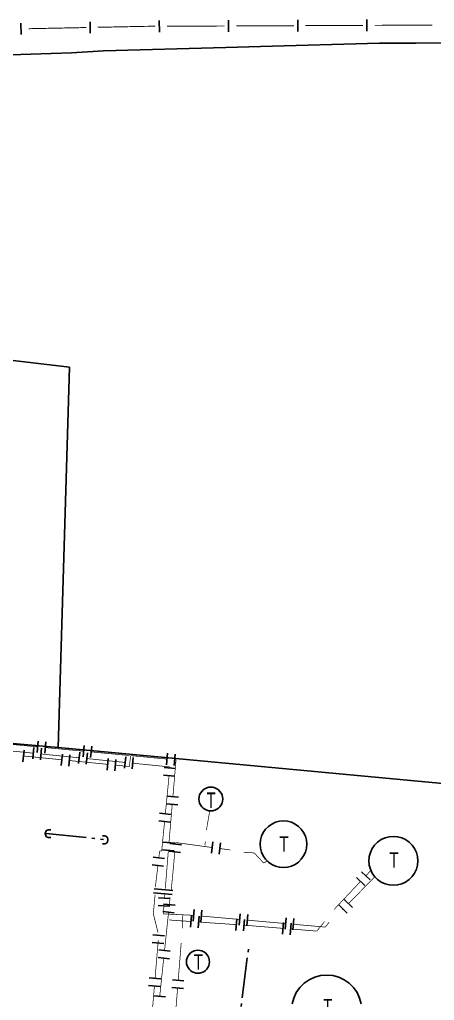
# Model space of a CAD drawing. Extents: x 200604 to 201918, y 4843538 to 4845237.
# Drawn here: x 201008.3 to 201116.2, y 4844834.3 to 4845089.5 of the extents above; entities that cross this region are included whole.
import ezdxf

# ---------------------------------------------------------------- set-up
doc = ezdxf.new("R2010")
doc.units = 0
doc.header["$LTSCALE"] = 1.5
doc.header["$MEASUREMENT"] = 0
doc.linetypes.add('TRACO_05', pattern=[11, 7, -1, 0.5, -1, 0.5, -1])
for name, color, linetype in [('CD_MALHA_LOTES', 7, 'CONTINUOUS'), ('HD-ADUTORAS', 170, 'CONTINUOUS'), ('HD-TANQUE-PC', 170, 'CONTINUOUS'), ('HD-VALAS-DRENOS', 170, 'CONTINUOUS'), ('LM-LIM-SETORES-BAIRROS', 250, 'CONTINUOUS'), ('RU-QUADRA', 210, 'CONTINUOUS'), ('SV-BUEIRO-VALA', 7, 'CONTINUOUS'), ('SV-PONTE-BUEIRO', 251, 'CONTINUOUS')]:
    doc.layers.add(name, color=color, linetype=linetype)
doc.styles.add('ARIAL', font='ARIAL.SHX')

# ---------------------------------------------------------------- blocks, each defined once
blk = doc.blocks.new('COD120', base_point=(200983.71, 4844720.5))
at = {"layer": 'SV-BUEIRO-VALA'}
blk.add_lwpolyline([(200982.71, 4844719.1), (200982.71, 4844719.683333), (200982.71, 4844719.770833), (200982.793333, 4844720.004167), (200982.96, 4844720.266667), (200983.21, 4844720.4125), (200983.543333, 4844720.5), (200983.876667, 4844720.5), (200984.21, 4844720.4125), (200984.46, 4844720.266667), (200984.626667, 4844720.004167), (200984.71, 4844719.770833), (200984.71, 4844719.683333), (200984.71, 4844719.1)], dxfattribs=at)

msp = doc.modelspace()

# ---------------------------------------------------------------- linework, layer by layer
at = {"layer": 'CD_MALHA_LOTES', "linetype": 'Continuous', "flags": 128}
for points in [[(200941.93, 4845077.72), (200981.98, 4845079.52), (200989.97, 4845079.87), (201021.83, 4845080.88), (201030.16, 4845081.37), (201061.95, 4845082.26), (201070.99, 4845082.51), (201101.96, 4845083.37), (201111.38, 4845083.42), (201141.13, 4845083.58)], [(201021.3, 4844999.1), (200899.58, 4845013.43)], [(201018.33, 4844900.09), (201021.3, 4844999.1)], [(200864.39, 4844915.27), (200883.91, 4844913.39), (200939.79, 4844907.9), (200967.33, 4844905.01), (200984.83, 4844903.03), (201018.33, 4844900.09)], [(201193.62, 4844883.7), (201159.23, 4844886.92), (201018.33, 4844900.09)]]:
    msp.add_lwpolyline(points, dxfattribs=at)
at = {"layer": 'HD-ADUTORAS', "const_width": 0.18}
for points in [[(201003.07041, 4844901.180102), (201013.026222, 4844900.241053)], [(201001.952387, 4844899.592619), (201011.902045, 4844898.590467)], [(201015.017384, 4844900.053243), (201024.973196, 4844899.114195)], [(201026.964358, 4844898.926385), (201036.92017, 4844897.987336)], [(201009.356529, 4844897.866177), (201019.307193, 4844896.874062)], [(201013.891977, 4844898.390037), (201023.841635, 4844897.387886)], [(201021.297326, 4844896.675639), (201031.24799, 4844895.683524)], [(201025.831566, 4844897.187455), (201035.781224, 4844896.185304)], [(201036.9, 4844895.12), (201037.15174, 4844897.426268)], [(201037.15174, 4844897.426268), (201037.21, 4844897.96)], [(201037.705858, 4844897.913436), (201037.21, 4844897.96)], [(201046.666434, 4844897.071959), (201037.705858, 4844897.913436)], [(201048.21457, 4844887.258565), (201048.976968, 4844896.226216)], [(201049.03, 4844896.85), (201048.657673, 4844896.884965)], [(201048.976968, 4844896.226216), (201049.03, 4844896.85)], [(201033.238122, 4844895.485101), (201036.223321, 4844895.187466)], [(201036.223321, 4844895.187466), (201036.9, 4844895.12)], [(201037.771156, 4844895.984874), (201046.725848, 4844895.082937)], [(201046.725848, 4844895.082937), (201047.45, 4844895.01)], [(201047.45, 4844895.01), (201047.423383, 4844894.739121)], [(201047.227798, 4844892.748707), (201046.249875, 4844882.796639)], [(201047.22, 4844875.56), (201048.045149, 4844885.265754)], [(201057.79, 4844883.5), (201057.106333, 4844879.558858)], [(201046.054291, 4844880.806225), (201045.369745, 4844873.839777)], [(201057.106333, 4844879.558858), (201056.94, 4844878.6)], [(201044.77, 4844873.13), (201044.562149, 4844871.385534)], [(201045.013195, 4844873.13), (201044.77, 4844873.13)], [(201045.3, 4844873.13), (201045.013195, 4844873.13)], [(201045.369745, 4844873.839777), (201045.3, 4844873.13)], [(201046.24, 4844863.34), (201047.039397, 4844873.307997)], [(201047.199277, 4844875.301596), (201047.22, 4844875.56)], [(201048.919961, 4844874.906681), (201048.96, 4844875.33)], [(201048.96, 4844875.33), (201058.447682, 4844874.041384)], [(201056.535316, 4844874.609111), (201056.53, 4844874.57)], [(201056.67, 4844875.6), (201056.535316, 4844874.609111)], [(201060.429486, 4844873.772216), (201062.41129, 4844873.503047)], [(201062.41129, 4844873.503047), (201063.17, 4844873.4)], [(201047.79, 4844862.96), (201048.731634, 4844872.915568)], [(201066.65, 4844872.79), (201068.646574, 4844872.672983)], [(201068.646574, 4844872.672983), (201069.38, 4844872.63)], [(201069.38, 4844872.63), (201071.605046, 4844870.240135)], [(201072.438543, 4844870.326349), (201073, 4844870.6)], [(201044.325525, 4844869.399581), (201043.733964, 4844864.434699)], [(201071.605046, 4844870.240135), (201071.81, 4844870.02)], [(201071.81, 4844870.02), (201072.438543, 4844870.326349)], [(201098.408916, 4844866.674125), (201099.780402, 4844868.129813)], [(201099.780402, 4844868.129813), (201099.79, 4844868.14)], [(201100.91, 4844866.57), (201093.883595, 4844859.45455)], [(201043.733964, 4844864.434699), (201043.65, 4844863.73)], [(201090.18, 4844857.94), (201097.03743, 4844865.218438)], [(201043.58, 4844861.73), (201043.209135, 4844857.74723)], [(201045.983472, 4844860.88523), (201046.03, 4844861.78)], [(201047.405715, 4844860.173755), (201047.5, 4844861.07)], [(201043.209135, 4844857.74723), (201043.12, 4844856.79)], [(201045.77, 4844856.78), (201045.879612, 4844858.887929)], [(201047.301092, 4844859.179243), (201047.405715, 4844860.173755)], [(201092.478313, 4844858.03146), (201092.23, 4844857.78)], [(201043.12, 4844856.79), (201044.344104, 4844851.902326)], [(201046.658099, 4844856.73531), (201045.77, 4844856.78)], [(201046.045619, 4844847.245099), (201047.091847, 4844857.190219)], [(201053.52, 4844856.39), (201046.658099, 4844856.73531)], [(201050.63, 4844852.98), (201050.770608, 4844855.976703)], [(201050.770608, 4844855.976703), (201050.79, 4844856.39)], [(201053.648906, 4844856.378511), (201053.52, 4844856.39)], [(201065.601518, 4844855.313116), (201055.641008, 4844856.200945)], [(201047.926161, 4844855.131138), (201047.22, 4844855.18)], [(201052.914234, 4844854.785987), (201047.926161, 4844855.131138)], [(201064.885609, 4844853.957623), (201054.909463, 4844854.647926)], [(201076.84734, 4844853.001587), (201066.880695, 4844853.817662)], [(201077.55413, 4844854.247721), (201067.59362, 4844855.13555)], [(201085.66, 4844852.28), (201078.840669, 4844852.838371)], [(201087.85, 4844853.33), (201079.546232, 4844854.070156)], [(201087.64, 4844854.74), (201085.758972, 4844852.402965)], [(201088.268729, 4844853.844438), (201087.85, 4844853.33)], [(201088.9, 4844854.62), (201088.268729, 4844853.844438)], [(201085.758972, 4844852.402965), (201085.66, 4844852.28)], [(201044.413085, 4844849.928505), (201043.575183, 4844839.963671)], [(201049.599446, 4844839.455476), (201050.317329, 4844848.426799)], [(201050.317329, 4844848.426799), (201050.38, 4844849.21)], [(201044.790146, 4844835.310956), (201045.836374, 4844845.256075)], [(201043.407602, 4844837.970704), (201042.569699, 4844828.00587)], [(201048.75, 4844828.84), (201049.439917, 4844837.461848)]]:
    msp.add_lwpolyline(points, dxfattribs=at)
at = {"layer": 'HD-ADUTORAS'}
for points in [[(201013.167079, 4844901.734425), (201012.885364, 4844898.747681)], [(201015.158241, 4844901.546615), (201014.876527, 4844898.559872)], [(201009.505347, 4844899.358777), (201009.207712, 4844896.373578)], [(201012.052368, 4844900.082916), (201011.751722, 4844897.098019)], [(201014.042299, 4844899.882486), (201013.741654, 4844896.897588)], [(201023.991957, 4844898.880334), (201023.691312, 4844895.895437)], [(201025.114053, 4844900.607566), (201024.832338, 4844897.620823)], [(201025.981889, 4844898.679904), (201025.681243, 4844895.695007)], [(201027.105215, 4844900.419757), (201026.823501, 4844897.433013)], [(201019.45601, 4844898.366662), (201019.158376, 4844895.381463)], [(201021.446143, 4844898.168239), (201021.148509, 4844895.183039)], [(201031.396807, 4844897.176123), (201031.099172, 4844894.190924)], [(201033.38694, 4844896.9777), (201033.089305, 4844893.992501)], [(201035.931547, 4844897.677753), (201035.630901, 4844894.692855)], [(201037.921478, 4844897.477322), (201037.620833, 4844894.492425)], [(201046.526188, 4844895.57853), (201046.80668, 4844898.565389)], [(201048.517427, 4844895.391535), (201048.797919, 4844898.378394)], [(201048.916193, 4844894.592432), (201045.930572, 4844894.885809)], [(201048.720608, 4844892.602019), (201045.734988, 4844892.895395)], [(201046.719962, 4844887.385632), (201049.709179, 4844887.131499)], [(201046.55054, 4844885.392821), (201049.539757, 4844885.138688)], [(201047.547101, 4844880.659536), (201044.561481, 4844880.952913)], [(201047.742686, 4844882.64995), (201044.757065, 4844882.943327)], [(201045.544198, 4844873.427907), (201048.534597, 4844873.188087)], [(201045.704077, 4844875.421506), (201048.694476, 4844875.181687)], [(201047.426626, 4844875.047926), (201050.413296, 4844874.765436)], [(201058.649558, 4844875.527737), (201058.245805, 4844872.555031)], [(201060.631362, 4844875.258569), (201060.22761, 4844872.285862)], [(201046.051613, 4844871.208066), (201043.072684, 4844871.563002)], [(201047.238299, 4844873.056813), (201050.224969, 4844872.774322)], [(201045.814989, 4844869.222113), (201042.83606, 4844869.57705)], [(201095.945664, 4844866.247052), (201098.129196, 4844864.189823)], [(201097.31715, 4844867.70274), (201099.500682, 4844865.645511)], [(201044.485496, 4844860.963125), (201047.481448, 4844860.807336)], [(201094.950912, 4844858.400589), (201092.816277, 4844860.508511)], [(201044.381636, 4844858.965824), (201047.377588, 4844858.810034)], [(201045.809324, 4844859.336177), (201048.79286, 4844859.022309)], [(201053.515731, 4844854.884435), (201053.78208, 4844857.872588)], [(201093.545631, 4844856.977499), (201091.410996, 4844859.085421)], [(201045.600079, 4844857.347153), (201048.583615, 4844857.033285)], [(201052.810689, 4844853.289565), (201053.01778, 4844856.282409)], [(201054.805918, 4844853.151504), (201055.013009, 4844856.144348)], [(201055.507833, 4844854.706869), (201055.774182, 4844857.695022)], [(201064.631225, 4844852.471639), (201064.838316, 4844855.464482)], [(201065.468343, 4844853.81904), (201065.734692, 4844856.807193)], [(201066.626455, 4844852.333578), (201066.833545, 4844855.326422)], [(201067.460445, 4844853.641474), (201067.726794, 4844856.629627)], [(201077.420955, 4844852.753645), (201077.687304, 4844855.741798)], [(201079.413057, 4844852.576079), (201079.679406, 4844855.564232)], [(201076.724929, 4844851.50659), (201076.969751, 4844854.496583)], [(201078.718258, 4844851.343375), (201078.96308, 4844854.333368)], [(201046.014725, 4844851.074315), (201043.025275, 4844851.325685)], [(201045.847145, 4844849.081348), (201042.857694, 4844849.332719)], [(201044.344606, 4844845.413009), (201047.328142, 4844845.099141)], [(201044.553851, 4844847.402033), (201047.537387, 4844847.088165)], [(201045.069908, 4844839.837985), (201042.080457, 4844840.089356)], [(201044.902327, 4844837.845018), (201041.912877, 4844838.096389)], [(201047.944697, 4844837.581495), (201050.935138, 4844837.342201)], [(201048.104226, 4844839.575123), (201051.094667, 4844839.335829)], [(201043.298378, 4844835.46789), (201046.281914, 4844835.154021)]]:
    msp.add_lwpolyline(points, dxfattribs=at)
at = {"layer": 'HD-TANQUE-PC', "linetype": 'Continuous'}
for points in [[(201058.09, 4844889.76, 10.66), (201057.55, 4844889.71, 10.66), (201057.03, 4844889.57, 10.66), (201056.54, 4844889.34, 10.66), (201056.1, 4844889.03, 10.66), (201055.72, 4844888.65, 10.66), (201055.41, 4844888.21, 10.66), (201055.18, 4844887.72, 10.66), (201055.04, 4844887.2, 10.66), (201054.99, 4844886.66, 10.66), (201055.04, 4844886.12, 10.66), (201055.18, 4844885.6, 10.66), (201055.41, 4844885.11, 10.66), (201055.72, 4844884.67, 10.66), (201056.1, 4844884.29, 10.66), (201056.54, 4844883.98, 10.66), (201057.03, 4844883.75, 10.66), (201057.55, 4844883.61, 10.66), (201058.09, 4844883.56, 10.66), (201058.63, 4844883.61, 10.66), (201059.15, 4844883.75, 10.66), (201059.64, 4844883.98, 10.66), (201060.08, 4844884.29, 10.66), (201060.46, 4844884.67, 10.66), (201060.77, 4844885.11, 10.66), (201061, 4844885.6, 10.66), (201061.14, 4844886.12, 10.66), (201061.19, 4844886.66, 10.66), (201061.14, 4844887.2, 10.66), (201061, 4844887.72, 10.66), (201060.77, 4844888.21, 10.66), (201060.46, 4844888.65, 10.66), (201060.08, 4844889.03, 10.66), (201059.64, 4844889.34, 10.66), (201059.15, 4844889.57, 10.66), (201058.63, 4844889.71, 10.66)], [(201076.96, 4844880.97, 17.709999), (201075.91, 4844880.88, 17.709999), (201074.88, 4844880.6, 17.709999), (201073.92, 4844880.16, 17.709999), (201073.05, 4844879.55, 17.709999), (201072.3, 4844878.8, 17.709999), (201071.69, 4844877.93, 17.709999), (201071.24, 4844876.97, 17.709999), (201070.97, 4844875.94, 17.709999), (201070.88, 4844874.89, 17.709999), (201070.97, 4844873.83, 17.709999), (201071.24, 4844872.81, 17.709999), (201071.69, 4844871.84, 17.709999), (201072.3, 4844870.98, 17.709999), (201073.05, 4844870.23, 17.709999), (201073.92, 4844869.62, 17.709999), (201074.88, 4844869.17, 17.709999), (201075.91, 4844868.89, 17.709999), (201076.96, 4844868.8, 17.709999), (201078.02, 4844868.89, 17.709999), (201079.04, 4844869.17, 17.709999), (201080, 4844869.62, 17.709999), (201080.87, 4844870.23, 17.709999), (201081.62, 4844870.98, 17.709999), (201082.23, 4844871.84, 17.709999), (201082.68, 4844872.81, 17.709999), (201082.95, 4844873.83, 17.709999), (201083.05, 4844874.89, 17.709999), (201082.95, 4844875.94, 17.709999), (201082.68, 4844876.97, 17.709999), (201082.23, 4844877.93, 17.709999), (201081.62, 4844878.8, 17.709999), (201080.87, 4844879.55, 17.709999), (201080, 4844880.16, 17.709999), (201079.04, 4844880.6, 17.709999), (201078.02, 4844880.88, 17.709999)], [(201105.58, 4844876.94, 17.780001), (201104.48, 4844876.84, 17.780001), (201103.41, 4844876.55, 17.780001), (201102.4, 4844876.09, 17.780001), (201101.49, 4844875.45, 17.780001), (201100.7, 4844874.66, 17.780001), (201100.07, 4844873.75, 17.780001), (201099.6, 4844872.75, 17.780001), (201099.31, 4844871.68, 17.780001), (201099.21, 4844870.57, 17.780001), (201099.31, 4844869.46, 17.780001), (201099.6, 4844868.39, 17.780001), (201100.07, 4844867.38, 17.780001), (201100.7, 4844866.48, 17.780001), (201101.49, 4844865.69, 17.780001), (201102.4, 4844865.05, 17.780001), (201103.41, 4844864.58, 17.780001), (201104.48, 4844864.3, 17.780001), (201105.58, 4844864.2, 17.780001), (201106.69, 4844864.3, 17.780001), (201107.76, 4844864.58, 17.780001), (201108.77, 4844865.05, 17.780001), (201109.68, 4844865.69, 17.780001), (201110.46, 4844866.48, 17.780001), (201111.1, 4844867.38, 17.780001), (201111.57, 4844868.39, 17.780001), (201111.86, 4844869.46, 17.780001), (201111.95, 4844870.57, 17.780001), (201111.86, 4844871.68, 17.780001), (201111.57, 4844872.75, 17.780001), (201111.1, 4844873.75, 17.780001), (201110.46, 4844874.66, 17.780001), (201109.68, 4844875.45, 17.780001), (201108.77, 4844876.09, 17.780001), (201107.76, 4844876.55, 17.780001), (201106.69, 4844876.84, 17.780001)], [(201054.74, 4844847.31, 10.81), (201054.22, 4844847.26, 10.81), (201053.72, 4844847.13, 10.81), (201053.25, 4844846.91, 10.81), (201052.82, 4844846.61, 10.81), (201052.45, 4844846.24, 10.81), (201052.15, 4844845.81, 10.81), (201051.93, 4844845.34, 10.81), (201051.79, 4844844.84, 10.81), (201051.75, 4844844.32, 10.81), (201051.79, 4844843.8, 10.81), (201051.93, 4844843.29, 10.81), (201052.15, 4844842.82, 10.81), (201052.45, 4844842.39, 10.81), (201052.82, 4844842.02, 10.81), (201053.25, 4844841.72, 10.81), (201053.72, 4844841.5, 10.81), (201054.22, 4844841.37, 10.81), (201054.74, 4844841.32, 10.81), (201055.26, 4844841.37, 10.81), (201055.77, 4844841.5, 10.81), (201056.24, 4844841.72, 10.81), (201056.67, 4844842.02, 10.81), (201057.04, 4844842.39, 10.81), (201057.34, 4844842.82, 10.81), (201057.56, 4844843.29, 10.81), (201057.69, 4844843.8, 10.81), (201057.74, 4844844.32, 10.81), (201057.69, 4844844.84, 10.81), (201057.56, 4844845.34, 10.81), (201057.34, 4844845.81, 10.81), (201057.04, 4844846.24, 10.81), (201056.67, 4844846.61, 10.81), (201056.24, 4844846.91, 10.81), (201055.77, 4844847.13, 10.81), (201055.26, 4844847.26, 10.81)]]:
    msp.add_polyline3d(points, close=True, dxfattribs=at)
msp.add_polyline3d([(201097.22, 4844833.32, 18.07), (201096.8, 4844834.86, 18.07), (201096.13, 4844836.3, 18.07), (201095.22, 4844837.6, 18.07), (201094.1, 4844838.73, 18.07), (201092.79, 4844839.64, 18.07), (201091.35, 4844840.31, 18.07), (201089.81, 4844840.72, 18.07), (201088.23, 4844840.86, 18.07), (201086.65, 4844840.72, 18.07), (201085.11, 4844840.31, 18.07), (201083.67, 4844839.64, 18.07), (201082.37, 4844838.73, 18.07), (201081.24, 4844837.6, 18.07), (201080.33, 4844836.3, 18.07), (201079.66, 4844834.86, 18.07), (201079.24, 4844833.32, 18.07)], dxfattribs=at)
at = {"layer": 'HD-VALAS-DRENOS', "linetype": 'TRACO_05'}
for points in [[(201015.22, 4844877.68, 4.51), (201031.26, 4844876.04, 4.53)], [(201064.17, 4844818.55, 5.37), (201067.87, 4844847.66, 5.37)]]:
    msp.add_polyline3d(points, dxfattribs=at)
at = {"layer": 'LM-LIM-SETORES-BAIRROS'}
for points in [[(201008.723799, 4845085.607163), (201008.662587, 4845088.606538)], [(201026.720052, 4845085.974434), (201026.65884, 4845088.97381)], [(201044.692815, 4845086.28419), (201044.679994, 4845089.284163)], [(201062.692651, 4845086.361116), (201062.67983, 4845089.361089)], [(201080.692487, 4845086.438042), (201080.679666, 4845089.438014)], [(201098.692322, 4845086.514968), (201098.679501, 4845089.51494)]]:
    msp.add_lwpolyline(points, dxfattribs=at)
at = {"layer": 'LM-LIM-SETORES-BAIRROS', "const_width": 0.25}
for points in [[(201010.692777, 4845087.147659), (201025.689654, 4845087.453718)], [(201028.68903, 4845087.51493), (201040.686531, 4845087.759777)], [(201040.686531, 4845087.759777), (201041.139579, 4845087.769018)], [(201041.139579, 4845087.769018), (201043.686414, 4845087.779903)], [(201046.686387, 4845087.792724), (201061.68625, 4845087.856829)], [(201064.686222, 4845087.86965), (201079.686085, 4845087.933754)], [(201082.686058, 4845087.946575), (201097.685921, 4845088.01068)], [(201100.685893, 4845088.023501), (201115.685756, 4845088.087606)]]:
    msp.add_lwpolyline(points, dxfattribs=at)
at = {"layer": 'RU-QUADRA', "linetype": 'Continuous', "flags": 128}
msp.add_lwpolyline([(201141.13, 4845083.58), (201111.38, 4845083.42), (201101.96, 4845083.37), (201070.99, 4845082.51), (201061.95, 4845082.26), (201030.16, 4845081.37), (201021.83, 4845080.88), (200989.97, 4845079.87)], dxfattribs=at)
at = {"layer": 'SV-PONTE-BUEIRO', "linetype": 'Continuous'}
for points in [[(201043.36, 4844863.32, 5.47), (201048.16, 4844862.89, 5.47)], [(201048.02, 4844861.83, 5.46), (201043.21, 4844862.25, 5.47)]]:
    msp.add_polyline3d(points, dxfattribs=at)

# ---------------------------------------------------------------- block references
at = {"layer": 'SV-BUEIRO-VALA'}
for p, rotation in [((201015.03, 4844877.65, 4.56), 90), ((201031.26, 4844876.04, 4.56), 270)]:
    msp.add_blockref('COD120', p, dxfattribs=dict(at, rotation=rotation))

# ---------------------------------------------------------------- texts
at = {"layer": 'HD-TANQUE-PC', "style": 'ARIAL', "width": 0.7}
for p in [(201056.97, 4844884.36, 8.68), (201075.92, 4844872.92, 8.68), (201104.56, 4844868.76, 8.68), (201053.65, 4844842.21, 8.68), (201087.32, 4844830.65, 8.68)]:
    msp.add_text('T', height=4, dxfattribs=at).set_placement(p)

doc.saveas('drawing.dxf')
